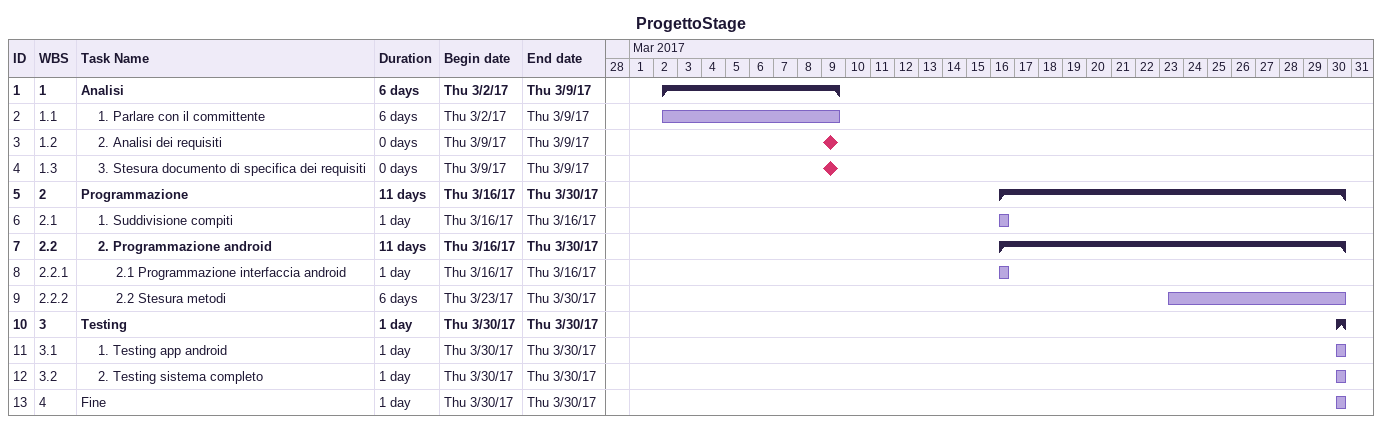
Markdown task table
ProgettoStage

| ID | WBS | Task | Duration | Start | Finish |
|---|---|---|---|---|---|
| 1 | 1 | **Analisi** | 6d | 2017-03-02 | 2017-03-09 |
| 2 | 1.1 | 1. Parlare con il committente | 6d | 2017-03-02 | 2017-03-09 |
| 3 | 1.2 | 2. Analisi dei requisiti | 0d | 2017-03-09 | 2017-03-09 |
| 4 | 1.3 | 3. Stesura documento di specifica dei requisiti | 0d | 2017-03-09 | 2017-03-09 |
| 5 | 2 | **Programmazione** | 11d | 2017-03-16 | 2017-03-30 |
| 6 | 2.1 | 1. Suddivisione compiti | 1d | 2017-03-16 | 2017-03-16 |
| 7 | 2.2 | **2. Programmazione android** | 11d | 2017-03-16 | 2017-03-30 |
| 8 | 2.2.1 | 2.1 Programmazione interfaccia android | 1d | 2017-03-16 | 2017-03-16 |
| 9 | 2.2.2 | 2.2 Stesura metodi | 6d | 2017-03-23 | 2017-03-30 |
| 10 | 3 | **Testing** | 1d | 2017-03-30 | 2017-03-30 |
| 11 | 3.1 | 1. Testing app android | 1d | 2017-03-30 | 2017-03-30 |
| 12 | 3.2 | 2. Testing sistema completo | 1d | 2017-03-30 | 2017-03-30 |
| 13 | 4 | Fine | 1d | 2017-03-30 | 2017-03-30 |
